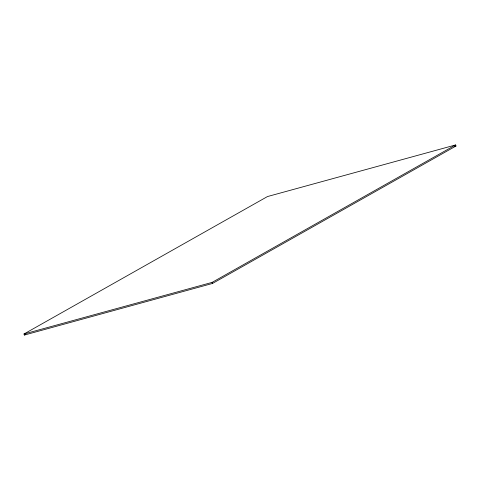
<?xml version="1.0" encoding="UTF-8"?>
<svg xmlns="http://www.w3.org/2000/svg" width="480" height="480" viewBox="0 0 480 480"><rect width="100%" height="100%" fill="white"/><g stroke="black" fill="none" stroke-linecap="round" stroke-linejoin="round"><path stroke-width="0.72" d="M24 333.99L267.474 196.554L455.574 144.954L456 146.01L212.526 283.446L24.426 335.046L24 333.99L212.1 282.39L455.574 144.954M24.426 335.046L25.734 334.308M454.56 146.406L456 146.01M212.1 282.39L212.526 283.446"/></g></svg>
